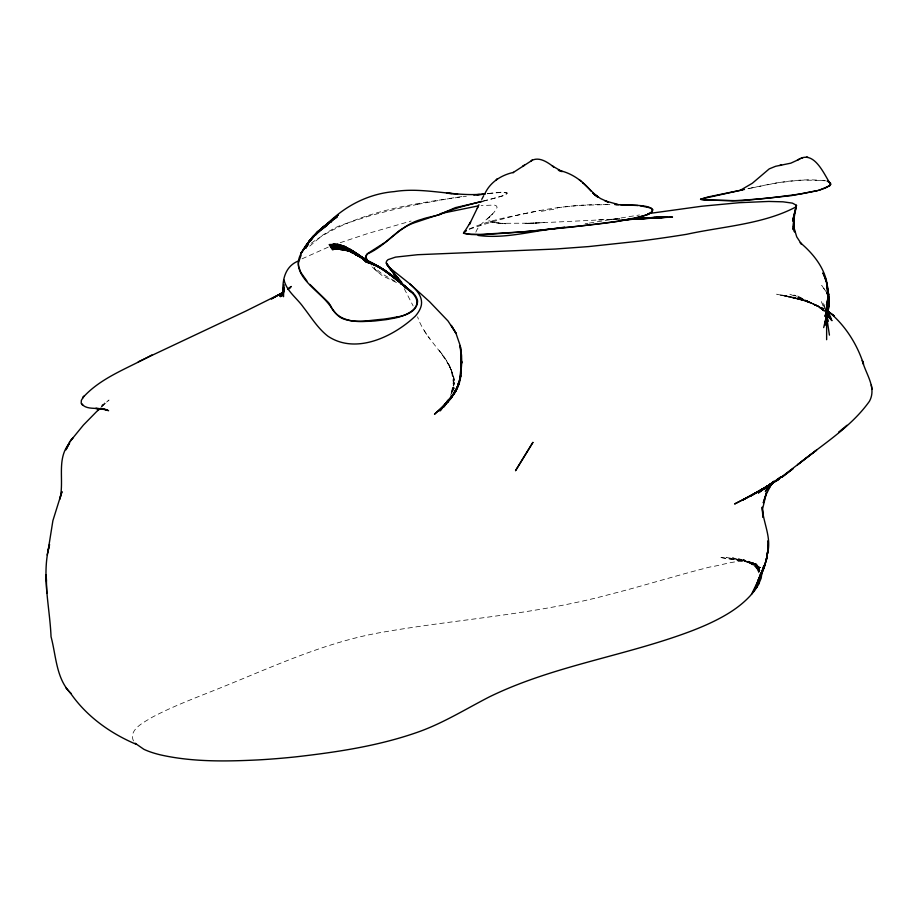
<?xml version="1.0" encoding="UTF-8"?>
<svg xmlns="http://www.w3.org/2000/svg" width="918" height="918" viewBox="0 0 918 918"><rect width="100%" height="100%" fill="white"/><g stroke="black" fill="none" stroke-linecap="round" stroke-linejoin="round"><path stroke-width="0.69" stroke-dasharray="4.59 3.44" d="M759.129 570.858L759.255 568.139L759.496 572.075M451.725 391.814L453.94 378.572L452.792 390.219C456.016 375.21 448.454 361.807 439.401 350.63L446.286 360.304L451.472 370.769L454.766 381.842C450.474 355.874 425.539 341.117 417.598 316.813M452.046 391.825L454.674 382.588L450.646 394.648M475.834 232.174C479.781 221.628 492.736 217.543 497.108 207.33L496.466 205.942L494.354 205.047L481.135 205.575M101.565 406.456L102.403 404.299M452.654 391.435L454.33 387.821L450.497 395.337M101.783 406.467L105.18 402.233M102.059 406.422L109.024 400.03L102.185 405.848M492.61 213.814L486.976 219.195L489.787 216.476L488.778 220.63L495.089 222.799L505.715 223.751L490.591 222.145L500.792 223.315L534.001 223.154L523.019 223.395M309.699 246.162L322.998 234.905L334.209 228.215A95.197 20.448 -7.6 0 1 341.576 225.025L366.569 216.797M311.087 243.293C355.702 211.289 413.043 203.566 466.333 196.303M302.033 258.819L328.667 246.953M469.213 229.03C491.566 218.966 516.18 215.673 539.968 210.543M469.385 229.236C514.677 213.745 562.206 203.647 610.275 204.507M340.176 242.719L367.957 233.482L411.092 221.02M482.994 200.985C504.682 196.016 521.734 190.313 488.02 193.48M483.247 201.272L502.731 195.936L507.39 192.975L501.664 192.16L487.619 193.664M747.895 188.683L750.167 188.19M751.383 187.995L777.397 182.797L796.709 180.548A61.873 13.288 -7.6 0 1 805.281 180.054L825.707 180.766M748.503 188.615C773.702 183.175 799.762 177.541 825.626 180.857M417.736 204.324L449.602 198.437A133.053 28.573 -7.6 0 1 461.662 196.636L464.359 196.257M585.156 223.774L587.945 223.315M589.333 223.085L639.479 214.973M557.237 207.709L579.935 205.334L610.022 204.542M487.458 193.652L489.856 193.354M487.424 193.732L489.787 193.514L487.206 193.732M544.638 222.558L531.901 223.223L619.765 218.954M598.444 219.872L620.006 218.886M611.331 219.299L619.627 218.966M527.437 223.315L539.314 222.856M749.639 561.885L719.402 557.306L753.426 562.723L726.276 557.387L756.466 563.985L732.564 557.788L758.807 565.626L738.267 558.5L760.471 567.599C747.022 554.977 725.886 564.777 710.142 566.968C676.6 575.391 643.61 585.799 610.103 594.302C536.043 614.475 459.115 618.962 383.758 632.02C325.982 641.602 272.807 666.847 218.92 688.477C196.521 697.508 173.732 705.85 152.331 717.165C144.333 722.145 127.659 729.718 133.764 741.537M789.859 294.208L813.291 303.629L823.951 310.915M807.599 301.23L823.354 309.091L804.432 300.129L823.687 308.93L810.617 302.688L785.601 295.573L807.438 301.597L789.767 296.353L810.617 302.688L824.123 308.735L810.617 302.688L793.726 297.202L813.6 303.835L797.501 298.109L824.123 308.735M396.473 282.537L382.244 275.687L371.365 266.369M760.471 567.599L743.362 559.51L760.299 569.194L747.826 560.772L759.771 570.64M797.673 295.986L824.054 309.871M395.061 281.229L381.739 273.656L374.062 267.207M825.259 310.559L810.548 302.389L793.863 295.068L813.291 303.629L823.526 309.974M823.595 309.94L815.804 304.914L823.813 310.502M823.825 310.399L818.11 306.268L824.398 311.225M824.387 311.087L820.187 307.691L824.375 311.443M823.664 310.709L822.046 309.171L823.916 311.099M377.505 271.9L371.801 265.864M760.081 570.594L751.658 562.298L759.289 571.983M826.338 292.004L821.725 285.383L826.097 291.855M424.139 330.629L429.808 338.971M759.737 571.857L754.848 564.042L758.314 571.742M404.241 288.688L413.134 305.912M821.369 301.574L823.894 308.161M759.071 571.409L757.384 565.993L758.601 572.935M822.998 303.101L824.536 308.494M824.364 304.684L825.156 308.815M366.546 216.797A203.44 43.685 -7.6 0 1 417.747 204.324M541.356 211.324A65.568 11.693 -8.1 0 1 557.272 208.765M796.64 298.729L776.72 294.196L804.042 300.576L781.252 294.85L800.45 299.612L796.64 298.729M816.354 305.051L801.07 299.084L818.902 306.337L816.354 305.051M451.472 370.769L448.776 363.826L452.815 374.624L453.928 385.996L451.472 370.769"/><path stroke-width="1.38" d="M826.636 339.694L826.636 317.582M826.211 316.102L826.177 321.484L826.464 316.274M828.495 299.922L828.897 303.594L827.944 310.915L828.931 305.315L828.587 301.907L828.392 309.125L827.233 312.74M828.151 300.461L827.979 307.163L824.995 316.423L829.023 303.709L828.415 298.132M828.587 301.907L828.392 309.125L828.369 300.989M297.868 261.182C283.582 267.276 281.7 282.985 283.467 296.675L284.075 284.821L281.826 295.803L283.926 290.926M761.951 572.43L761.183 578.168L758.497 584.479A521.355 111.95 -7.6 0 1 751.475 594.382C739.942 607.567 724.463 616.483 708.742 623.758A236.339 50.754 -7.6 0 1 689.647 631.664C623.804 656.29 552.739 665.894 489.26 696.934C465.392 709.212 442.465 723.602 416.979 732.438C377.86 746.082 336.596 752.209 295.585 756.88A182.602 39.21 -7.6 0 1 258.245 759.909C225.644 761.492 192.482 762.089 160.455 754.871A210.647 45.234 -7.6 0 1 143.828 749.272L135.049 743.19M829.424 182.407L830.618 184.38L829.952 185.631L819.464 190.164L800.748 193.95L772.463 197.657A205.724 44.179 -7.6 0 1 759.806 198.965L732.633 200.847A10.809 2.318 -7.6 0 1 730.59 200.698L710.532 200.101M827.221 311.925L826.074 318.098M826.2 316.63L825.58 323.492L827.107 311.558L824.754 325.523L827.325 311.799M827.669 289.434L828.633 294.311L826.521 305.04L828.197 297.535L828.243 291.236L826.831 283.157L827.52 294.38C829.149 273.415 815.402 255.411 800.186 242.616L801.678 244.406L796.732 236.855L793.519 226.253L794.472 231.956L793.783 217.623L793.129 229.58L793.852 219.138L796.468 205.311L792.624 220.813L796.468 205.311L792.418 203.13L783.02 201.822L768.756 201.444L739.334 202.694L701.719 206.24L647.764 213.687M828.529 296.17L829 298.316L825.764 310.697L828.415 301.643L828.633 294.311L827.669 291.201L829 298.316L827.979 307.163L829.023 303.709L828.495 297.558M758.497 584.479L759.461 577.456M47.174 555.023L49.538 544.592C41.276 574.829 49.779 606.121 51.041 636.725C56.216 656.003 56.055 678.551 70.961 693.538L65.821 687.743M829 298.316L828.415 301.643L827.669 291.201M47.954 551.58L52.9 520.632L61.965 491.623L59.819 499.105C64.65 480.562 55.975 459.034 69.619 442.935L65.947 449.843L69.504 442.178L72.671 438.23L69.504 442.178M758.325 579.763L756.512 587.761L760.919 572.878L754.16 591.077M823.675 327.588L827.129 313.382M457.715 385.64L458.839 381.934C456.372 395.968 444.255 405.045 434.512 414.225C446.114 403.828 459.264 392.365 460.756 375.76C461.375 368.072 461.892 360.361 461.088 352.673C462.179 366.833 461.398 382.049 453.641 394.419L459.195 383.254L457.531 386.971L460.756 375.76L459.792 379.467L461.57 361.394L461.582 363.207L460.216 345.673L455.867 333.016L448.041 321.025L429.567 301.712L409.566 283.662L388.876 267.161L386.271 263.007L386.535 261.217L388.05 259.633L395.52 257.12L417.656 254.711L555.275 249.042L588.736 246.575L638.939 241.182A301.001 64.639 -7.6 0 0 686.664 234.297C722.695 226.39 763.569 224.29 796.342 206.722M281.826 295.803L284.236 288.08M477.28 208.271L478.944 204.725M448.42 400.34L447.284 402.692L448.799 399.674M751.475 594.382L760.689 575.448L763.983 565.396L759.748 578.111C765.371 566.406 768.55 553.634 768.217 540.61C768.676 554.747 764.786 568.506 758.073 580.865L764.499 566.372L763.604 568.77L766.794 557.88L766.335 560.037L767.712 551.351L767.528 553.347C771.763 537.386 763.087 522.709 762.17 507.126L762.881 517.259L762.606 508.882L766.473 492.599L763.271 502.8L766.025 494.676L772.072 482.96M478.381 205.953L469.396 224.462L470.567 222.11L463.544 233.264L468.731 234.297L480.539 234.377L521.344 231.921A269.582 57.891 -7.6 0 0 539.91 230.257C575.081 225.771 611.032 224.658 645.365 215.351A26.874 5.772 -7.6 0 0 650.896 212.735C659.09 203.429 623.896 205.643 620.338 204.599M447.984 400.317L443.979 406.858L447.02 402.176M481.743 199.355L483.729 195.683M455.408 390.334L450.922 398.401L447.571 402.084L456.097 390.701L457.336 386.88L450.922 398.401L439.435 410.633L453.159 394.568L440.032 410.874L448.833 399.479M283.41 292.853L279.933 296.411L282.457 293.588L280.701 296.583L282.79 292.911L279.783 295.562L282.733 293.175M280.701 296.583L283.857 291.04M484.888 193.641C490.327 181.936 501.423 175.074 513.575 172.366L512.978 172.676L532.394 160.157L531.189 160.753C538.992 156.209 547.495 162.188 553.634 166.892L552.338 165.986L562.195 171.62L558.351 170.266C571.593 172.871 582.746 181.007 591.215 191.231M300.92 253.46L309.194 241.572L304.615 247.458L313.325 236.626L308.678 241.686L317.525 232.415L309.194 241.572L300.92 253.46C308.299 240.424 318.523 228.754 331.742 221.433C320.256 227.802 311.305 237.739 304.191 248.629L312.809 236.649L327.037 225.335L317.444 231.887L310.64 240.482M448.007 400.741L443.474 406.8L447.387 401.028M772.015 482.971L768.297 488.892L772.681 482.707M310.663 240.459L312.82 237.096L322.161 227.848L317.456 232.162L326.923 224.417L322.138 227.836L318.546 231.806M301.161 255.066L298.465 262.582A335.288 71.994 -7.6 0 0 298.694 266.725L300.863 272.497L306.945 281.069M71.076 440.17L83.435 425.045L99.144 409.003M301.586 252.714C289.078 273.059 315.758 288.619 327.06 302.056C332.018 307.461 335.15 314.92 341.989 318.328C355.059 323.767 369.77 320.141 383.368 319.177A27.356 2.938 -7.3 0 0 396.484 317.02M772.382 482.822L765.348 491.566L773.977 481.296M315.758 234.974L322.138 227.836L337.181 216.9L327.382 223.522L322.31 228.1L338.363 214.801L322.849 228.375M323.561 227.653L332.477 219.31L327.887 223.361C345.558 205.586 369.059 193.652 394.201 191.621C422.705 186.974 450.922 196.073 479.437 194.375M321.748 228.892L326.877 224.003L322.31 228.1M98.892 409.485L97.721 410.553L99.878 408.705M772.566 482.684L764.028 489.478L774.069 481.399L758.497 492.863L774.069 481.399M828.472 311.535C844.893 324.903 857.137 344.066 863.54 364.216L862.323 360.51C865.513 373.764 876.988 387.465 869.449 401.269C850.745 427.536 822.115 444.702 797.467 464.829L816.63 450.107L776.307 480.986M843.194 428.476L838.662 432.458L846.912 425.275M524.499 164.999L522.721 166.479L523.891 165.504M288.126 288.906L291.258 286.485L287.655 289.216M497.017 179.217L496.225 179.813L497.464 178.872M772.726 482.409L769.536 484.819L774.035 481.698M283.1 292.486L280.3 294.414L283.547 292.28M774.104 481.571L764.074 488.399L776.215 480.619L757.786 492.128L779.256 479.047L750.752 495.972L770.753 484.36L743.052 499.897L773.151 482.937L757.488 492.151L734.79 503.89L757.488 492.151M464.267 231.91L466.355 230.625M287.885 289.434L290.054 288.022M283.605 292.016L271.384 298.947L282.778 292.693L245.726 311.133L138.285 361.807M769.812 484.911L773.151 482.937M465.851 230.762L463.452 233.126L471.037 234.48L481.973 234.79L522.778 231.91L570.675 227.182L617.321 221.445L634.958 218.346L648.257 214.353L652.273 211.679L652.709 209.82M800.003 158.963L790.846 163.163L775.584 166.296L769.238 168.878L752.335 183.256L740.631 190.106M151.86 354.968C128.497 368.175 100.796 377.367 82.609 397.93L83.882 396.151L81.346 400.351L81.186 403.312L82.792 405.286L81.828 404.035C86.062 409.439 94.795 407.867 100.785 408.797L95.713 408.43L107.613 409.887L102.988 409.026M797.363 160.18C813.818 148.659 823.905 174.076 830.618 184.38M802.825 157.701L801.701 158.137L802.389 157.862M818.454 190.359L825.443 188.006L829.562 185.562A30.34 6.518 -7.6 0 0 830.297 182.774L827.084 181.076M481.916 201.26L461.811 206.688A70.25 15.09 -7.6 0 0 457.589 207.95L451.564 209.889A81.633 17.534 -7.6 0 0 449.361 210.635L445.712 211.943A35.871 7.7 -7.6 0 0 444.014 212.62C437.048 216.304 428.947 216.648 421.58 219.368C399.938 224.956 387.212 245.301 367.108 254.056A53.806 11.555 -7.6 0 0 366.041 255.606L366.018 258.417L368.026 261.332M707.422 197.129L700.537 199.275L705.013 200.044L741.342 200.767L791.087 195.672L817.364 190.703M440.066 213.699L477.417 206.057M708.203 196.922L742.421 189.9M482.007 201.558L455.466 207.617L441.799 213.561A5.382 1.159 -7.6 0 0 441.478 213.791L441.271 213.951A3.431 0.734 -7.6 0 1 440.812 214.227L437.037 215.317A29.537 6.346 -7.6 0 0 435.052 215.868L413.02 223.235A75.804 16.283 -7.6 0 0 406.881 226L399.307 230.67L385.594 242.065L367.636 253.529L365.743 256.822L367.544 260.85M744.487 189.418L700.893 199.057A3.156 0.677 -7.6 0 0 700.698 199.436L710.44 200.273M396.668 317.02C405.435 315.735 417.369 311.615 417.598 301.001C415.923 291.649 404.827 288.057 399.376 281.333C389.829 273.587 379.765 266.128 368.221 261.641C382.829 266.886 394.66 277.684 406.422 287.426C393.524 277.029 380.66 265.187 364.389 260.368M558.213 228.146C531.729 231.061 504.785 239.082 478.117 235.433M560.806 227.733L564.696 227.113M485.358 193.985L477.165 195.064M483.97 193.893L481.939 194.111A156.255 33.553 -7.6 0 0 473.814 195.052M779.68 165.435L781.528 165.24L780.839 165.309M626.179 219.666L672.492 217.038L638.572 218.415L657.07 217.474L646.616 217.83M620.384 220.182L644 218.094L662.245 217.314L630.655 219.253L667.386 217.164L626.179 219.677M654.832 217.463L636.53 218.713L665.596 216.866L642.416 218.174M633.133 218.736L651.86 217.646M614.819 204.53L637.884 205.506M615.989 204.588L618.824 204.622M807.679 157.127L806.486 157.081M451.599 193.572L446.504 193.147L457.623 194.1M640.167 205.747L650.518 207.938A34.218 7.344 -7.6 0 1 652.721 209.809M341.565 245.439L350.286 249.294L367.349 260.712C356.689 253.77 346.35 244.716 333.05 243.924L345.753 246.793L337.124 244.004M617.366 204.278L605.054 200.881L608.164 202.029L600.59 198.575L593.407 193.652L598.008 197.037L592.684 192.826L597.331 196.762L582.482 182.43L583.114 182.992M108.611 410.759L100.762 408.154M368.726 262.204C381.44 266.071 391.194 276.111 401.682 283.788L383.976 269.777L373.833 264.568L365.525 261.756L377.114 265.83L373.833 264.568L382.301 268.767L394.51 277.431L378.973 267.081M364.905 261.045L372.077 263.214L383.976 269.777L391.079 275.32L375.473 264.728L368.221 261.641M358.249 255.456L347.015 249.524L335.288 247.791L338.799 247.401L346.453 249.099L358.456 255.686C350.848 249.788 341.175 245.45 331.432 248.296L342.827 248.135L350.584 250.935C344.973 247.826 338.432 247.78 332.408 249.685C344.675 246.334 356.941 253.058 366.11 260.643C356.54 253.15 344.491 245.955 331.88 248.973C341.312 245.726 350.63 250.132 358.249 255.456C350.355 250.075 340.75 245.955 331.019 247.608C344.514 244.245 356.356 253.494 366.546 260.987M350.779 251.004L339.935 248.767L343.447 248.755L350.687 250.993L343.286 248.48L335.804 248.342C343.975 246.862 351.858 251.291 358.456 255.686M136.334 744.349C110.309 733.367 86.567 716.43 70.491 693.101M356.792 254.63C350.951 250.603 343.504 247.229 336.321 248.927C345.868 247.401 354.818 252.324 362.243 257.786L351.066 251.302L340.13 249.421L350.917 251.096L354.577 252.909L347.165 249.685L343.607 249.122L350.917 251.096L366.11 260.643M366.821 260.196L359.236 256.822L366.649 259.989L374.188 264.774L362.828 257.958L355.346 254.561L362.69 257.671L366.477 259.897L351.399 252.347L358.777 255.296L366.385 259.955M370.482 262.158L362.828 257.958L366.477 259.897M367.269 260.632L382.485 269.249M366.305 260.127L354.991 253.334L358.64 255.135L351.227 251.704L366.305 260.127L354.841 253.047L347.497 250.476L358.513 255.112L351.066 251.302L343.791 249.685C351.41 250.017 358.146 254.607 363.746 259.461M371.147 262.456L374.624 264.373L370.711 262.192M358.41 255.238C349.976 250.006 340.475 244.911 330.205 246.162C340.727 243.901 350.297 249.329 358.72 254.906C349.838 249.352 339.981 243.867 329.137 244.624L337.422 244.67L346.052 247.39L337.422 244.67L333.452 244.624L341.863 245.99L329.551 245.439L337.824 245.255L341.909 246.403L350.148 249.868L341.909 246.403L333.865 245.313L346.029 248.055L337.881 245.794L334.163 245.967L341.955 246.85L330.514 246.919L338.18 246.368L342.162 247.321L346.189 248.767L334.473 246.621L342.162 247.321L350.056 250.373L356.815 255.02M370.206 262.525L358.927 255.629L367.98 261.355M404.012 286.393L413.226 293.358M827.175 310.823L834.152 315.838L827.462 311.099M404.815 286.944L412.021 292.681A337.858 72.545 -7.6 0 1 414.075 294.988C424.919 309.217 402.474 317.18 391.538 318.649A26.507 5.692 -7.6 0 1 386.065 319.659L374.957 320.956A38.177 8.193 -7.6 0 1 366.03 321.38C351.961 322.402 335.621 319.521 330.205 304.73M826.108 312.097L828.392 313.692L826.108 312.04M354.405 253.024L356.551 254.607M363.023 259.369L365.169 260.964M579.155 179.607L581.128 181.179M359.535 256.122L363.998 259.668M406.422 287.426L386.719 272.176L399.376 281.333L411.218 291.649M826.464 313.313L830.641 317.066L826.82 313.554M409.566 283.662C415.613 288.986 422.705 295.894 421.419 304.719A290.765 62.435 -7.6 0 1 415.418 316.044C393.638 336.596 355.909 354.968 327.91 336.183C317.823 328.357 311.179 317.249 303.433 307.312C297.088 298.212 286.668 291.281 284.041 280.013M826.739 314.002L831.433 318.844L826.579 313.761M309.894 284.408L327.91 301.953A534.964 114.876 -7.6 0 1 329.482 303.801M826.992 314.69L831.995 320.669L826.797 314.404M388.876 267.161L401.82 282.629L387.109 264.992L399.261 280.575L386.271 263.007L401.51 284.511M826.831 292.945L828.288 295.103L827.313 292.808M397.746 278.234L401.591 284.282M826.98 293.037L828.288 295.103M397.701 278.188L401.327 284.029M823.056 273.151L826.418 281.126L822.998 273.002M827.634 291.74L828.633 294.311L828.197 297.535L827.531 289.537M826.097 280.736L825.282 278.406L827.37 286.049L826.831 283.157M826.693 316.033L828.415 321.254M826.774 286.45L828.243 291.236L827.703 289.216M872.043 389.152L871.308 384.963M829.436 335.116L826.487 315.712L826.533 319.51L826.315 316.882M828.484 299.807L828.931 305.315L828.484 300.014M46.439 581.186L46.198 574.668L46.807 593.246M461.421 354.463L461.238 365.031L461.421 354.463M532.876 442.43L515.572 470.613L532.876 442.43M308.459 243.867L305.625 248.296L308.505 243.821M312.809 236.649L308.253 242.777L317.444 231.887L322.252 228.525L312.809 236.649M792.854 468.823L781.998 477.13L792.854 468.823M780.793 477.004L776.284 480.137L780.793 477.004M338.398 246.908L334.886 247.217L342.368 247.734L338.398 246.908M364.859 260.414L362.553 258.761L364.905 260.414M829.631 315.344L826.487 312.877L829.631 315.344M453.756 329.528L451.231 325.374L455.867 333.016L453.756 329.528M460.515 347.486L460.216 345.673L461.41 356.276L460.515 347.486"/></g></svg>
